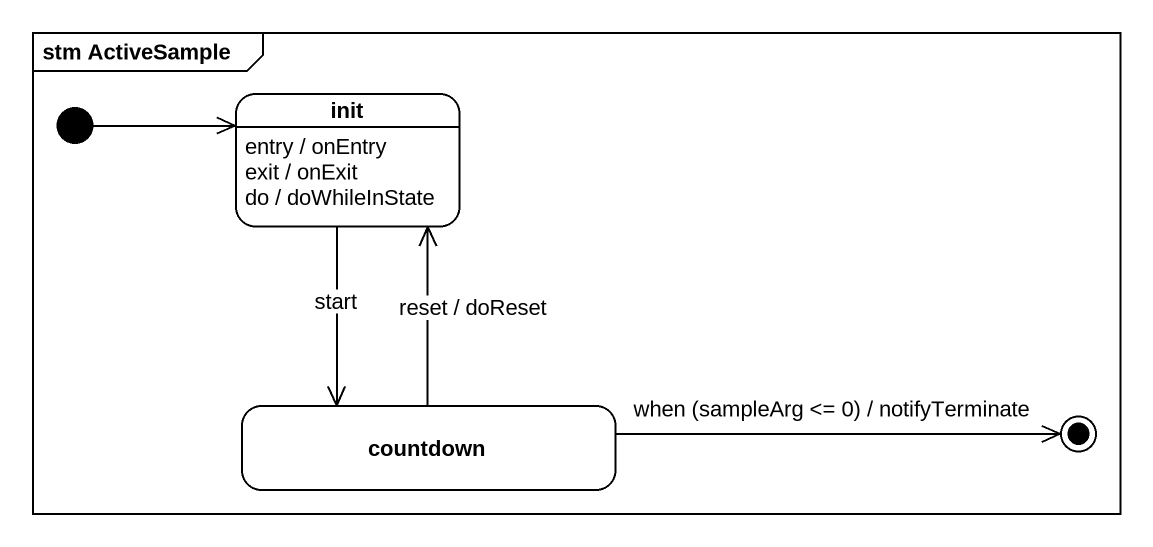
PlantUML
@startuml
mainframe stm ActiveSample
hide empty description
state init
init : entry / onEntry
init : exit / onExit
init : do / doWhileInState
state countdown
[*] -right-> init
init --> countdown : start
countdown -up-> init : reset / doReset
countdown -right-> [*] : when (sampleArg <= 0) / notifyTerminate
@enduml
